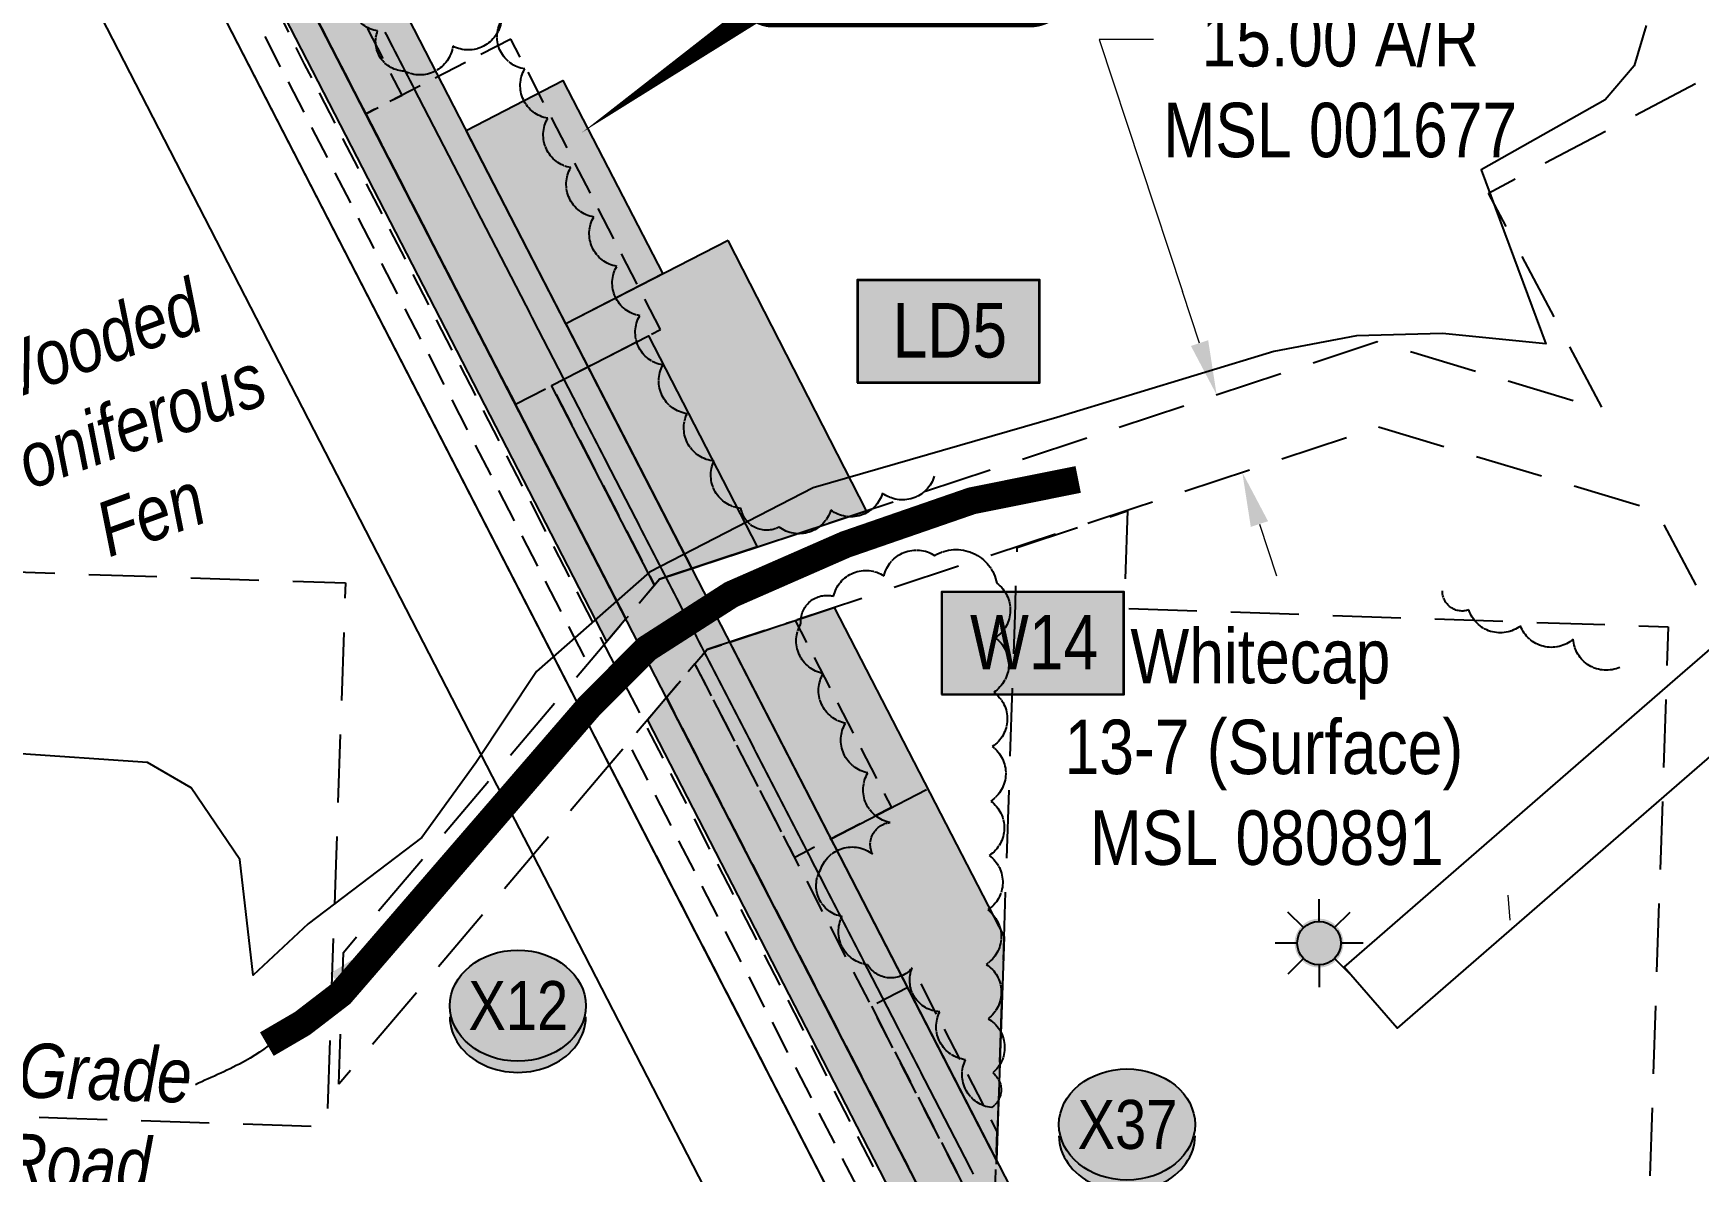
# Model space of a CAD drawing. Extents: x 347027 to 353466, y 6157949 to 6165050.
# Drawn here: x 348983.9 to 349289.8, y 6161324.5 to 6161533.5 of the extents above; entities that cross this region are included whole.
import ezdxf
from ezdxf.enums import TextEntityAlignment as Align

# ---------------------------------------------------------------- set-up
doc = ezdxf.new("R2010")
doc.units = 0
doc.header["$LTSCALE"] = 5
doc.header["$PDSIZE"] = 20
for name, pattern in [('0', [1, 1, 0]), ('foc-ACCESSROAD', [3.75, 2.5, -1.25]), ('HIDDEN2', [1.875, 1.25, -0.625]), ('UG_PIPE', [1.875, 1.25, -0.625])]:
    doc.linetypes.add(name, pattern=pattern)
doc.layers.get('Defpoints').update_dxf_attribs({"color": 9})
for name, color, linetype in [('AS-PIPE-UG', 44, 'UG_PIPE'), ('AS-ROADS', 254, 'Continuous'), ('C-RW', 13, 'Continuous'), ('F-RW', 190, 'Continuous'), ('F-WS', 190, 'foc-ACCESSROAD'), ('F-WS-S', 190, 'Continuous'), ('P-CROSSINGS', 250, 'Continuous'), ('P-PROPOSED', 10, 'Continuous'), ('P-PROPOSED-H', 21, 'Continuous'), ('P-TEMP-BLOCKS', 250, 'Continuous'), ('P-TEMP-H', 41, 'Continuous'), ('P-TEMP_LOG DECK', 46, 'Continuous'), ('P-TEMP_WORKSPACE', 46, 'Continuous'), ('P-WORKAREA', 113, 'Continuous'), ('P-WORKAREA-H', 111, 'Continuous'), ('T-BUSH', 110, '0'), ('T-EXISTING TFA', 220, 'HIDDEN2'), ('WETLAND', 143, 'Continuous'), ('WETLAND-T', 146, 'Continuous')]:
    doc.layers.add(name, color=color, linetype=linetype)
doc.layers.add('CSV_Points', color=7, linetype='Continuous', plot=False)
for name, color, linetype, lineweight in [('F-RW-T', 190, 'Continuous', 9), ('F-WS-T', 190, 'Continuous', 9), ('T-TEXT', 48, 'Continuous', 18)]:
    doc.layers.add(name, color=color, linetype=linetype, lineweight=lineweight)
doc.styles.add('100L', font='ARIALN.TTF', dxfattribs={"height": 11})
doc.styles.add('80', font='ARIALN.TTF', dxfattribs={"height": 10})
doc.styles.add('80CG', font='ARIALN.TTF', dxfattribs={"height": 10})
doc.styles.add('80L', font='ARIALN.TTF', dxfattribs={"height": 10})
doc.styles.add('BOLD', font='ARIALNB.TTF')
doc.styles.add('Crossing', font='ARIALN.TTF', dxfattribs={"height": 10})
doc.dimstyles.new('Compass 5 000', dxfattribs={"dimscale": 5, "dimtxt": 9, "dimasz": 2, "dimexe": 0.2, "dimexo": 0.0625, "dimgap": 0.5, "dimtad": 0, "dimtih": 1, "dimtoh": 1, "dimzin": 0, "dimdsep": 46, "dimtxsty": '80CG', "dimcen": 0.1, "dimse1": 1, "dimse2": 1, "dimclrd": 256, "dimclrt": 256, "dimaunit": 1, "dimadec": 4, "dimazin": 0, "dimtfac": 0.06, "dimtofl": 0, "dimtmove": 0, "dimatfit": 1, "dimfxl": 0.2, "dimtolj": 1, "dimtzin": 0, "dimlwd": -1, "dimarcsym": 0})

# ---------------------------------------------------------------- blocks, each defined once
blk = doc.blocks.new('*D88')
at = {"layer": 'Defpoints', "color": 0, "transparency": 16777216}
for p in [(349201.27, 6161467.16), (349129.04, 6161443.25), (349133.75, 6161429.02)]:
    blk.add_point(p, dxfattribs=at)
at = {"layer": 'F-RW-T', "transparency": 16777216}
for p, q in [((349189.68, 6161532.39), (349179.68, 6161532.39)), ((349179.68, 6161532.39), (349194.99, 6161486.15)), ((349198.13, 6161476.65), (349194.99, 6161486.15)), ((349209.12, 6161443.43), (349212.27, 6161433.94))]:
    blk.add_line(p, q, dxfattribs=at)
for points in [[(349199.71, 6161477.18), (349196.55, 6161476.13), (349201.27, 6161467.16)], [(349210.71, 6161443.95), (349207.54, 6161442.91), (349205.98, 6161452.92)]]:
    blk.add_solid(points, dxfattribs=at)
at = {"layer": 'F-RW-T', "transparency": 16777216, "insert": (349223.96, 6161532.39), "char_height": 10, "attachment_point": 5, "style": '80CG'}
blk.add_mtext('\\A1;CNRL\\P15.00 A/R\\PMSL 001677', dxfattribs=at)
blk = doc.blocks.new('xing2')
h = blk.add_hatch(color=50)
h.dxf.hatch_style = 1
edge = h.paths.add_edge_path()
edge.add_ellipse((0, 0), major_axis=(-12.5, 0), ratio=0.816297, start_angle=0, end_angle=360)
h = blk.add_hatch(color=250)
h.dxf.hatch_style = 1
edge = h.paths.add_edge_path()
edge.add_ellipse((0, -2.05), major_axis=(-12.5, 0), ratio=0.816297, start_angle=0, end_angle=180)
edge.add_line((12.5, -2.05), (12.5, 0))
edge.add_ellipse((0, 0), major_axis=(-12.5, 0), ratio=0.816297, start_angle=0, end_angle=180, ccw=False)
edge.add_line((-12.5, 0), (-12.5, -2.05))
at = {"color": 250}
blk.add_ellipse((0, 0), major_axis=(-12.5, 0), ratio=0.816297, dxfattribs=at)
blk.add_ellipse((0, -2.05), major_axis=(-12.5, 0), ratio=0.816297, start_param=0, end_param=3.141593, dxfattribs=at)
at = {"color": 250, "style": 'Crossing'}
blk.add_attdef('CROSSING', text='', height=9, dxfattribs=at).set_placement((0.09, 0.02), align=Align.MIDDLE_CENTER)
at = {"color": 250, "style": 'Crossing', "flags": 1}
for tag, p in [('OWNER', (0.09, -12.49)), ('DESCRIPTION', (0.09, -25.77)), ('LOCATION', (0.09, -39.3)), ('DWG_REF', (0.09, -52.84))]:
    blk.add_attdef(tag, text='', height=9, dxfattribs=at).set_placement(p, align=Align.MIDDLE_CENTER)
blk = doc.blocks.new('*U182')
h = blk.add_hatch(color=191)
edge = h.paths.add_edge_path()
edge.add_line((-24, -20), (24, -20))
edge.add_arc((24, -14), 6, 270, 360)
edge.add_line((30, -14), (30, 12.5))
edge.add_arc((24, 12.5), 6, 0, 90)
edge.add_line((24, 18.5), (-24, 18.5))
edge.add_arc((-24, 12.5), 6, 90, 180)
edge.add_line((-30, 12.5), (-30, -14))
edge.add_arc((-24, -14), 6, 180, 270)
at = {"color": 250, "flags": 128}
blk.add_lwpolyline([(-24, -20, 3, 3, 0), (24, -20, 3, 3, 0.414214), (30, -14, 3, 3, 0), (30, 12.5, 3, 0, 0.414214), (24, 18.5, 0, 0, 0), (-24, 18.5, 0, 0, 0.414214), (-30, 12.5, 0, 0, 0), (-30, -14, 0, 3, 0.414214)], format="xyseb", close=True, dxfattribs=at)
at = {"flags": 128}
blk.add_lwpolyline([(-58.46, -40.88, 0, 7.5, 0), (0, 0, 0, 0, 0)], format="xyseb", dxfattribs=at)
at = {"color": 250}
for tag, p, height, style in [('TEMP_AREA_W1_001', (-9.21, 2.24), 12, 'BOLD'), ('ENTER_TEXT_001', (-30.66, -12.47), 9, '80')]:
    blk.add_attdef(tag, p, '', height=height, dxfattribs=dict(at, style=style))
blk = doc.blocks.new('Temporary Area')
h = blk.add_hatch(color=191)
h.dxf.hatch_style = 1
h.paths.add_polyline_path([(-16.83, -9.44), (16.33, -9.44), (16.33, 9.05), (-16.83, 9.05)])
at = {"color": 250}
for points in [[(-17.03, -9.64), (16.53, -9.64), (16.53, 9.25), (-17.03, 9.25)], [(-16.93, -9.54), (16.43, -9.54), (16.43, 9.15), (-16.93, 9.15)]]:
    blk.add_lwpolyline(points, close=True, dxfattribs=at)
at = {"color": 250, "style": '80L'}
blk.add_attdef('TEMPORARY', text='', height=9, dxfattribs=at).set_placement((0, -0.15), align=Align.MIDDLE_CENTER)
blk = doc.blocks.new('GAS')
h = blk.add_hatch(color=255)
h.dxf.hatch_style = 1
edge = h.paths.add_edge_path()
edge.add_arc((0, 0), 0.9, 0, 360)
for p, q in [((0, 0.808), (0, 1.616)), ((-0.571, 0.571), (-1.142, 1.142)), ((0.571, 0.571), (1.142, 1.142)), ((-0.808, 0), (-1.616, 0)), ((1.616, 0), (0.808, 0)), ((-0.571, -0.571), (-1.142, -1.142)), ((1.142, -1.142), (0.571, -0.571)), ((0, -0.808), (0, -1.616))]:
    blk.add_line(p, q)
blk.add_circle((0, 0), 0.8)

msp = doc.modelspace()

# ---------------------------------------------------------------- hatches: boundary and pattern name
at = {"layer": 'P-PROPOSED-H'}
h = msp.add_hatch(color=256, dxfattribs=at)
h.dxf.hatch_style = 1
h.paths.add_polyline_path([(349071.588, 6164537.694), (349086.575, 6164537.171), (349067.314, 6163985.307), (349085.005, 6163919), (349074.357, 6163607.538), (349069.582, 6163389.634), (349063.657, 6163274.078), (349041.711, 6163211.971), (349031.091, 6162819.545), (349019.053, 6162769.819), (349000.85, 6162239.091), (348984.963, 6162181.488), (349042.785, 6162018.632), (349032.946, 6161574.903), (349373.228, 6160914.377), (349533.941, 6160881.02), (349622.67, 6160762.612), (349747.609, 6160761.905), (349747.777, 6160766.903), (350146.773, 6160764.643), (350196.848, 6160654.939), (350246.79, 6160654.571), (350406.69, 6160304.187), (350602.109, 6159876.003), (350612.691, 6159864.849), (350870.169, 6159300.714), (351063.137, 6158877.92), (351095.812, 6158809.66), (351136.641, 6158724.366), (351202.148, 6158592.506), (351209.757, 6158577.19), (351214.263, 6158567.999), (351285.68, 6158421.816), (351300.183, 6158379.243), (351284.161, 6158379.77), (351271.791, 6158416.084), (351212.911, 6158501.531), (351199.18, 6158531.605), (351197.229, 6158568.702), (351081.021, 6158802.618), (350856.526, 6159294.487), (350600.089, 6159856.344), (350589.506, 6159867.498), (350393.255, 6160298.066), (350237.261, 6160639.645), (350187.153, 6160640.014), (350137.389, 6160749.7), (349762.275, 6160751.824), (349762.107, 6160746.826), (349615.136, 6160747.659), (349525.341, 6160867.49), (349363.174, 6160901.148), (349017.87, 6161571.424), (349027.731, 6162016.21), (348969.25, 6162180.921), (348985.923, 6162241.373), (349004.119, 6162771.861), (349016.143, 6162821.534), (349026.784, 6163214.739), (349048.792, 6163277.021), (349054.595, 6163390.182), (349059.366, 6163607.958), (349069.942, 6163917.287), (349052.25, 6163983.598), (349071.588, 6164537.694), (349086.575, 6164537.171)])
at = {"layer": 'P-TEMP-H'}
h = msp.add_hatch(color=256, dxfattribs=at)
h.dxf.hatch_style = 1
h.paths.add_polyline_path([(349063.436, 6161515.727), (349081.21, 6161524.884), (349099.578, 6161489.363), (349081.749, 6161480.178)])
h = msp.add_hatch(color=256, dxfattribs=at)
h.dxf.hatch_style = 1
h.paths.add_polyline_path([(349111.534, 6161495.522), (349081.749, 6161480.178), (349104.89, 6161435.26), (349136.956, 6161445.873)])
h = msp.add_hatch(color=256, dxfattribs=at)
h.dxf.hatch_style = 1
h.paths.add_polyline_path([(349111.839, 6161421.764), (349131.055, 6161428.124), (349162.226, 6161367.616), (349160.842, 6161326.644)])
at = {"layer": 'P-WORKAREA-H'}
h = msp.add_hatch(color=256, dxfattribs=at)
h.dxf.hatch_style = 1
h.paths.add_polyline_path([(348989.219, 6162337.447), (348985.923, 6162241.373), (348969.25, 6162180.921), (349027.731, 6162016.21), (349017.87, 6161571.424), (349092.787, 6161426.001), (349089.291, 6161421.873), (349012.844, 6161570.265), (349022.714, 6162015.403), (348964.013, 6162180.732), (348980.948, 6162242.134), (348984.223, 6162337.619)])
h = msp.add_hatch(color=256, dxfattribs=at)
h.dxf.hatch_style = 1
h.paths.add_polyline_path([(349096.722, 6161407.447), (349278.473, 6161054.648), (349282.508, 6161057.73), (349100.219, 6161411.574)])

# ---------------------------------------------------------------- linework, layer by layer
at = {"layer": 'AS-PIPE-UG', "flags": 128}
msp.add_lwpolyline([(350606.233, 6159822.139), (350581.856, 6159876.103), (350566.294, 6159911.063), (350525.485, 6160000.319), (350489.242, 6160081.675), (350451.621, 6160162.819), (350393.162, 6160290.907), (350342.291, 6160403.923), (350307.912, 6160478.514), (350271.854, 6160556.687), (350225.734, 6160657.228), (350183.694, 6160750.235), (350178.989, 6160760.653), (350176.652, 6160765.131), (350174.165, 6160767.084), (350169.149, 6160767.253), (350159.026, 6160766.921), (350131.252, 6160766.156), (350038.434, 6160766.884), (349962.199, 6160767.153), (349911.572, 6160767.319), (349821.111, 6160768.301), (349768.205, 6160768.17), (349704.173, 6160766.324), (349645.277, 6160766.557), (349615.536, 6160766.894), (349602.678, 6160766.995), (349595.354, 6160767.123), (349591.057, 6160767.235), (349585.535, 6160768.048), (349582.122, 6160772.777), (349574.905, 6160783.175), (349560.098, 6160802.908), (349541.923, 6160826.232), (349527.078, 6160845.883), (349522.007, 6160852.699), (349517.984, 6160857.478), (349509.628, 6160859.383), (349501.753, 6160861.328), (349458.035, 6160870.269), (349397.689, 6160882.358), (349372.382, 6160887.911), (349363.03, 6160889.734), (349359.052, 6160890.461), (349355.841, 6160893.738), (349350.972, 6160902.952), (349326.169, 6160951.045), (349297.167, 6161008.625), (349263.323, 6161077.612), (349237.273, 6161132.678), (349206.647, 6161191.52), (349124.944, 6161351.368), (349033.772, 6161527.891), (349019.97, 6161555.459), (349012.16, 6161570.787), (349010.934, 6161579.501), (349012.873, 6161640.399), (349016.169, 6161754.347), (349018.203, 6161852.355), (349019.66, 6161927.098), (349021.134, 6162005.991), (349020.773, 6162015.835), (349016.857, 6162029.396), (348976.215, 6162143.455), (348970.748, 6162158.469), (348968.334, 6162166.274), (348964.911, 6162175.797), (348964.201, 6162182.671), (348966.936, 6162196.511), (348979.042, 6162236.427), (348979.873, 6162248.389), (348980.402, 6162266.585), (348981.091, 6162296.204), (348982.412, 6162332.921), (348996.658, 6162748.658), (348994.563, 6162773.577), (348996.214, 6162780.969), (348998.701, 6162789.867), (349000.157, 6162796.317), (349009.301, 6162832.048), (349010.858, 6162838.707), (349012.97, 6162849.73), (349016.052, 6162901.998), (349018.784, 6163063.771), (349022.035, 6163145.951), (349025.679, 6163219.387), (349026.925, 6163230.185), (349029.068, 6163235.561), (349033.709, 6163247.646), (349038.683, 6163261.26), (349043.091, 6163274.224), (349044.189, 6163284.381), (349045.101, 6163310.608), (349048.614, 6163392.995), (349052.321, 6163534.578), (349055.417, 6163647.465), (349059.034, 6163750.988), (349061.617, 6163816.331), (349060.481, 6163826.642), (349058.231, 6163843.244), (349056.507, 6163864.63), (349059.206, 6163928.427), (349055.245, 6163953.174), (349047.717, 6163973.031), (349047.366, 6163984.451), (349047.801, 6164003.503), (349048.981, 6164029.197), (349049.861, 6164060.916), (349053.619, 6164118.51), (349056.581, 6164219.829), (349059.451, 6164307.086), (349063.279, 6164397.644), (349064.376, 6164460.371), (349063.394, 6164486.11)], dxfattribs=at)
at = {"layer": 'AS-ROADS', "const_width": 4.999, "flags": 128}
msp.add_lwpolyline([(349026.835, 6161347.929), (349033.375, 6161351.743), (349040.431, 6161357.164), (349085.958, 6161409.844), (349096.582, 6161420.519), (349112.14, 6161430.496), (349133.096, 6161439.674), (349156.293, 6161447.696), (349175.841, 6161451.619)], dxfattribs=at)
at = {"layer": 'C-RW', "flags": 128}
for points in [[(348989.183, 6162773.904), (348970.996, 6162243.655), (348953.538, 6162180.355), (349012.678, 6162013.788), (349002.792, 6161567.945), (349353.12, 6160887.919), (349516.744, 6160853.958), (349585.092, 6160762.825), (349747.609, 6160761.905), (349747.777, 6160766.903), (350163.319, 6160764.55)], [(350175.686, 6160774.477), (349592.622, 6160777.779), (349525.341, 6160867.49), (349363.174, 6160901.148), (349017.87, 6161571.424), (349027.731, 6162016.21), (348969.25, 6162180.921), (348985.923, 6162241.373), (349004.119, 6162771.861)]]:
    msp.add_lwpolyline(points, dxfattribs=at)
at = {"layer": 'CSV_Points'}
msp.add_point((349138.48, 6161370.015), dxfattribs=at)
at = {"layer": 'F-RW'}
msp.add_lwpolyline([(349254.254, 6161036.145), (349075.734, 6161382.671), (349068.302, 6161397.098), (348982.69, 6161563.307), (348985.204, 6161676.708), (348985.873, 6161706.87), (348992.606, 6162010.559), (348947.365, 6162137.981), (348949.234, 6162192.477), (349012.678, 6162013.788), (349005.858, 6161706.207), (349005.189, 6161676.045), (349002.792, 6161567.945), (349082.29, 6161413.609), (349089.721, 6161399.182), (349270.394, 6161048.471)], dxfattribs=at)
msp.add_lwpolyline([(349284.799, 6161394.649), (349234.391, 6161350.862), (349224.674, 6161362.047), (349285.482, 6161414.869), (349302.345, 6161429.504), (349399.192, 6161479.728), (349576.468, 6161570.916), (349604.752, 6161595.595), (349625.529, 6161609.558), (349690.686, 6161653.345), (349694.503, 6161655.913), (349701.533, 6161652.986), (349710.913, 6161649.088), (349668.195, 6161620.379), (349613.791, 6161583.818), (349584.851, 6161558.566), (349405.988, 6161466.562), (349310.808, 6161417.242), (349284.799, 6161394.649)], close=True, dxfattribs=at)
at = {"layer": 'F-WS', "flags": 128}
for points in [[(349302.345, 6161429.504), (349293.305, 6161424.703), (349282.113, 6161445.839), (349230.992, 6161461.2), (349186.512, 6161446.478), (349166.277, 6161439.782), (349107.688, 6161420.391), (349040.061, 6161340.562), (349040.891, 6161364.74), (349098.972, 6161433.301), (349230.774, 6161476.924), (349272.251, 6161464.46), (349251.198, 6161504.219), (349348.384, 6161555.682), (349390.491, 6161476.167), (349302.345, 6161429.504)], [(349184.89, 6161445.836), (349184.287, 6161427.944), (349284.211, 6161424.564), (349283.861, 6161414.227), (349283.177, 6161394.007), (349280.156, 6161304.659), (349160.25, 6161308.714), (349164.303, 6161428.62), (349164.655, 6161439.139), (349184.89, 6161445.836)], [(348970.137, 6161334.951), (348917.941, 6161336.68), (348919.803, 6161391), (348920.328, 6161406.308), (348921.367, 6161436.595), (349041.27, 6161432.624), (349039.559, 6161382.717), (349038.73, 6161358.539), (349037.844, 6161332.709), (348990.124, 6161334.289), (348970.137, 6161334.951)]]:
    msp.add_lwpolyline(points, close=True, dxfattribs=at)
at = {"layer": 'P-PROPOSED', "flags": 128}
for points in [[(350137.389, 6160749.7), (349762.275, 6160751.824), (349762.107, 6160746.826), (349615.136, 6160747.659), (349525.341, 6160867.49), (349363.174, 6160901.148), (349017.87, 6161571.424), (349027.731, 6162016.21), (348969.25, 6162180.921), (348985.923, 6162241.373), (349004.119, 6162771.861)], [(349019.053, 6162769.819), (349000.85, 6162239.091), (348984.963, 6162181.488), (349042.785, 6162018.632), (349032.946, 6161574.903), (349373.228, 6160914.377), (349533.941, 6160881.02), (349622.67, 6160762.612), (349747.609, 6160761.905), (349747.777, 6160766.903), (350146.773, 6160764.643)]]:
    msp.add_lwpolyline(points, dxfattribs=at)
at = {"layer": 'P-PROPOSED'}
msp.add_polyline3d([(349048.522, 6161533.757, 892.182), (349048.98, 6161532.869, 892.193), (349049.437, 6161531.98, 892.211), (349049.895, 6161531.091, 892.218), (349050.353, 6161530.203, 892.208), (349050.811, 6161529.314, 892.204), (349051.268, 6161528.426, 892.204), (349051.726, 6161527.537, 892.204), (349052.184, 6161526.648, 892.219), (349052.642, 6161525.76, 892.287), (349053.099, 6161524.871, 892.305), (349053.557, 6161523.983, 892.309), (349054.015, 6161523.094, 892.303), (349054.473, 6161522.205, 892.264), (349054.931, 6161521.317, 892.262), (349055.388, 6161520.428, 892.274), (349055.846, 6161519.54, 892.266), (349056.304, 6161518.651, 892.222), (349056.762, 6161517.763, 892.167), (349057.219, 6161516.874, 892.138), (349057.677, 6161515.985, 892.149), (349058.135, 6161515.097, 892.169), (349058.593, 6161514.208, 892.166), (349059.05, 6161513.32, 892.148), (349059.508, 6161512.431, 892.137), (349059.966, 6161511.542, 892.166), (349060.424, 6161510.654, 892.155), (349060.881, 6161509.765, 892.19), (349061.339, 6161508.877, 892.214), (349061.797, 6161507.988, 892.221), (349062.255, 6161507.099, 892.255), (349062.713, 6161506.211, 892.276), (349063.17, 6161505.322, 892.243), (349063.628, 6161504.434, 892.209), (349064.086, 6161503.545, 892.232), (349064.544, 6161502.656, 892.27), (349065.001, 6161501.768, 892.288), (349065.459, 6161500.879, 892.307), (349065.917, 6161499.991, 892.295), (349066.375, 6161499.102, 892.281), (349066.832, 6161498.213, 892.27), (349067.29, 6161497.325, 892.267), (349067.748, 6161496.436, 892.303), (349068.206, 6161495.548, 892.326), (349068.664, 6161494.659, 892.373), (349069.121, 6161493.77, 892.41), (349069.579, 6161492.882, 892.406), (349070.037, 6161491.993, 892.382), (349070.495, 6161491.105, 892.351), (349070.952, 6161490.216, 892.364), (349071.41, 6161489.328, 892.403), (349071.868, 6161488.439, 892.403), (349072.326, 6161487.55, 892.415), (349072.783, 6161486.662, 892.426), (349073.241, 6161485.773, 892.436), (349073.699, 6161484.885, 892.425), (349074.157, 6161483.996, 892.445), (349074.615, 6161483.107, 892.488), (349075.072, 6161482.219, 892.508), (349075.53, 6161481.33, 892.564), (349075.988, 6161480.442, 892.557), (349076.446, 6161479.553, 892.563), (349076.903, 6161478.664, 892.595), (349077.361, 6161477.776, 892.604), (349077.819, 6161476.887, 892.586), (349078.277, 6161475.999, 892.582), (349078.734, 6161475.11, 892.597), (349079.192, 6161474.221, 892.624), (349079.65, 6161473.333, 892.633), (349080.108, 6161472.444, 892.633), (349080.566, 6161471.556, 892.693), (349081.023, 6161470.667, 892.696), (349081.481, 6161469.778, 892.652), (349081.939, 6161468.89, 892.643), (349082.397, 6161468.001, 892.681), (349082.854, 6161467.113, 892.701), (349083.312, 6161466.224, 892.678), (349083.77, 6161465.336, 892.678), (349084.228, 6161464.447, 892.729), (349084.685, 6161463.558, 892.734), (349085.143, 6161462.67, 892.736), (349085.601, 6161461.781, 892.74), (349086.059, 6161460.893, 892.768), (349086.517, 6161460.004, 892.806), (349086.974, 6161459.115, 892.837), (349087.432, 6161458.227, 892.855), (349087.89, 6161457.338, 892.835), (349088.348, 6161456.45, 892.833), (349088.805, 6161455.561, 892.857), (349089.263, 6161454.672, 892.865), (349089.721, 6161453.784, 892.899), (349090.179, 6161452.895, 892.931), (349090.636, 6161452.007, 892.953), (349091.094, 6161451.118, 892.966), (349091.552, 6161450.229, 892.962), (349092.01, 6161449.341, 892.97), (349092.468, 6161448.452, 892.973), (349092.925, 6161447.564, 892.914), (349093.383, 6161446.675, 892.917), (349093.841, 6161445.786, 892.949), (349094.299, 6161444.898, 892.997), (349094.756, 6161444.009, 893.024), (349095.214, 6161443.121, 893.027), (349095.672, 6161442.232, 893.017), (349096.13, 6161441.343, 893.057), (349096.587, 6161440.455, 893.102), (349097.045, 6161439.566, 893.121), (349097.503, 6161438.678, 893.129), (349097.961, 6161437.789, 893.137), (349098.419, 6161436.901, 893.177), (349098.876, 6161436.012, 893.223), (349099.334, 6161435.123, 893.23), (349099.792, 6161434.235, 893.239), (349100.25, 6161433.346, 893.253), (349100.707, 6161432.458, 893.305), (349101.165, 6161431.569, 893.381), (349101.623, 6161430.68, 893.483), (349102.081, 6161429.792, 893.582), (349102.538, 6161428.903, 893.676), (349102.996, 6161428.015, 893.759), (349103.454, 6161427.126, 893.815), (349103.912, 6161426.237, 893.812), (349104.369, 6161425.349, 893.776), (349104.827, 6161424.46, 893.758), (349105.285, 6161423.572, 893.752), (349105.743, 6161422.683, 893.684), (349106.201, 6161421.794, 893.574), (349106.658, 6161420.906, 893.59), (349107.116, 6161420.017, 893.681), (349107.574, 6161419.129, 893.736), (349108.032, 6161418.24, 893.709), (349108.489, 6161417.351, 893.675), (349108.947, 6161416.463, 893.719), (349109.405, 6161415.574, 893.731), (349109.863, 6161414.686, 893.701), (349110.32, 6161413.797, 893.665), (349110.778, 6161412.909, 893.672), (349111.236, 6161412.02, 893.704), (349111.694, 6161411.131, 893.665), (349112.152, 6161410.243, 893.611), (349112.609, 6161409.354, 893.614), (349113.067, 6161408.466, 893.639), (349113.525, 6161407.577, 893.731), (349113.983, 6161406.688, 893.806), (349114.44, 6161405.8, 893.823), (349114.898, 6161404.911, 893.827), (349115.356, 6161404.023, 893.83), (349115.814, 6161403.134, 893.826), (349116.271, 6161402.245, 893.878), (349116.729, 6161401.357, 893.943), (349117.187, 6161400.468, 893.91), (349117.645, 6161399.58, 893.883), (349118.103, 6161398.691, 893.909), (349118.56, 6161397.802, 893.927), (349119.018, 6161396.914, 893.93), (349119.476, 6161396.025, 893.945), (349119.934, 6161395.137, 893.969), (349120.391, 6161394.248, 893.983), (349120.849, 6161393.359, 894.023), (349121.307, 6161392.471, 894.066), (349121.765, 6161391.582, 894.109), (349122.222, 6161390.694, 894.108), (349122.68, 6161389.805, 894.104), (349123.138, 6161388.916, 894.121), (349123.596, 6161388.028, 894.131), (349124.054, 6161387.139, 894.146), (349124.511, 6161386.251, 894.176), (349124.969, 6161385.362, 894.13), (349125.427, 6161384.474, 894.191), (349125.885, 6161383.585, 894.245), (349126.342, 6161382.696, 894.251), (349126.8, 6161381.808, 894.247), (349127.258, 6161380.919, 894.251), (349127.716, 6161380.031, 894.264), (349128.173, 6161379.142, 894.259), (349128.631, 6161378.253, 894.274), (349129.089, 6161377.365, 894.313), (349129.547, 6161376.476, 894.32), (349130.005, 6161375.588, 894.295), (349130.462, 6161374.699, 894.308), (349130.92, 6161373.81, 894.329), (349131.378, 6161372.922, 894.373), (349131.836, 6161372.033, 894.421), (349132.293, 6161371.145, 894.402), (349132.751, 6161370.256, 894.398), (349133.209, 6161369.367, 894.412), (349133.667, 6161368.479, 894.429), (349134.124, 6161367.59, 894.452), (349134.582, 6161366.702, 894.466), (349135.04, 6161365.813, 894.511), (349135.498, 6161364.924, 894.542), (349135.956, 6161364.036, 894.556), (349136.413, 6161363.147, 894.555), (349136.871, 6161362.259, 894.565), (349137.329, 6161361.37, 894.539), (349137.787, 6161360.481, 894.578), (349138.244, 6161359.593, 894.607), (349138.702, 6161358.704, 894.639), (349139.16, 6161357.816, 894.686), (349139.618, 6161356.927, 894.721), (349140.075, 6161356.039, 894.729), (349140.533, 6161355.15, 894.719), (349140.991, 6161354.261, 894.718), (349141.449, 6161353.373, 894.664), (349141.906, 6161352.484, 894.628), (349142.364, 6161351.596, 894.683), (349142.822, 6161350.707, 894.741), (349143.28, 6161349.818, 894.757), (349143.738, 6161348.93, 894.781), (349144.195, 6161348.041, 894.825), (349144.653, 6161347.153, 894.856), (349145.111, 6161346.264, 894.863), (349145.569, 6161345.375, 894.84), (349146.026, 6161344.487, 894.874), (349146.484, 6161343.598, 894.917), (349146.942, 6161342.71, 894.956), (349147.4, 6161341.821, 895.008), (349147.857, 6161340.932, 895.052), (349148.315, 6161340.044, 895.022), (349148.773, 6161339.155, 894.99), (349149.231, 6161338.267, 894.979), (349149.689, 6161337.378, 894.98), (349150.146, 6161336.489, 895.061), (349150.604, 6161335.601, 895.119), (349151.062, 6161334.712, 895.142), (349151.52, 6161333.824, 895.129), (349151.977, 6161332.935, 895.159), (349152.435, 6161332.047, 895.245), (349152.893, 6161331.158, 895.302), (349153.351, 6161330.269, 895.291), (349153.808, 6161329.381, 895.341), (349154.266, 6161328.492, 895.37), (349154.724, 6161327.604, 895.363), (349155.182, 6161326.715, 895.36), (349155.64, 6161325.826, 895.366), (349156.097, 6161324.938, 895.391), (349156.555, 6161324.049, 895.425)], dxfattribs=at)
at = {"layer": 'P-TEMP-H', "flags": 128}
for points in [[(349104.89, 6161435.26), (349086.571, 6161470.819)], [(349130.446, 6161385.651), (349147.974, 6161394.68)]]:
    msp.add_lwpolyline(points, dxfattribs=at)
at = {"layer": 'P-TEMP_LOG DECK'}
msp.add_lwpolyline([(349111.534, 6161495.522), (349081.749, 6161480.178), (349104.89, 6161435.26), (349136.956, 6161445.873)], close=True, dxfattribs=at)
at = {"layer": 'P-TEMP_WORKSPACE', "flags": 128}
for points in [[(349063.436, 6161515.727), (349081.21, 6161524.884), (349099.578, 6161489.363), (349081.749, 6161480.178)], [(349111.839, 6161421.764), (349131.055, 6161428.124), (349162.226, 6161367.616), (349160.842, 6161326.644)]]:
    msp.add_lwpolyline(points, close=True, dxfattribs=at)
at = {"layer": 'P-WORKAREA', "flags": 128}
for points in [[(348989.219, 6162337.447), (348985.923, 6162241.373), (348969.25, 6162180.921), (349027.731, 6162016.21), (349017.87, 6161571.424), (349092.787, 6161426.001), (349089.291, 6161421.873), (349012.844, 6161570.265), (349022.714, 6162015.403), (348964.013, 6162180.732), (348980.948, 6162242.134), (348984.223, 6162337.619)], [(349096.722, 6161407.447), (349278.473, 6161054.648), (349282.508, 6161057.73), (349100.219, 6161411.574)]]:
    msp.add_lwpolyline(points, close=True, dxfattribs=at)
at = {"layer": 'T-BUSH', "flags": 128}
for points in [[(349149.417, 6161452.198, -0.5205671), (349139.912, 6161449.092, -0.5205671), (349130.406, 6161445.986, -0.5205671), (349120.901, 6161442.88, -0.5205671), (349113.919, 6161446.311, -0.5205671), (349108.966, 6161454.998, -0.5205671), (349104.012, 6161463.685, -0.5205671), (349099.545, 6161472.623, -0.5205671), (349095.32, 6161481.687, -0.5205671), (349091.094, 6161490.75, -0.5205671), (349086.868, 6161499.813, -0.5205671), (349082.642, 6161508.877, -0.5205671), (349078.417, 6161517.94, -0.5205671), (349074.191, 6161527.003, -0.5205671), (349069.868, 6161535.781, -0.5205671), (349060.984, 6161531.189, -0.5205671), (349052.101, 6161526.597, -0.5205671), (349047.188, 6161533.973, -0.5205671), (349042.81, 6161542.964, -0.5205671), (349038.433, 6161551.955, -0.5205671), (349043.49, 6161556.49, -0.5205671), (349043.893, 6161562.717, -0.5205671), (349038.721, 6161571.276, -0.5205671), (349037.518, 6161580.458, -0.5205671), (349036.986, 6161590.444, -0.5205671), (349032.941, 6161596.867, -0.5205671), (349026.734, 6161600.796, -0.5205671), (349027.016, 6161610.792, -0.5205671), (349027.299, 6161620.788, -0.5205671), (349027.582, 6161630.784, -0.5205671), (349027.864, 6161640.78, -0.5205671), (349028.147, 6161650.776, -0.5205671), (349028.43, 6161660.772, -0.5205671), (349028.712, 6161670.768, -0.5205671), (349028.969, 6161680.764, -0.5205671), (349029.216, 6161690.761, -0.5205671), (349029.463, 6161700.758, -0.5205671), (349029.71, 6161710.755, -0.5205671), (349029.956, 6161720.752, -0.5205671), (349030.2, 6161730.749, -0.5205671), (349030.36, 6161740.748, -0.5205671), (349030.52, 6161750.747, -0.5205671), (349030.679, 6161760.745, -0.5205671), (349030.839, 6161770.744, -0.5205671), (349030.998, 6161780.743, -0.5205671), (349031.158, 6161790.741, -0.5205671), (349031.318, 6161800.74, -0.5205671), (349031.477, 6161810.739, -0.5205671), (349031.637, 6161820.738, -0.5205671), (349031.797, 6161830.736, -0.5205671), (349031.956, 6161840.735, -0.5205671), (349032.116, 6161850.734, -0.5205671), (349032.276, 6161860.733, -0.5205671), (349032.435, 6161870.731, -0.5205671), (349032.718, 6161880.726, -0.5205671), (349033.131, 6161890.718, -0.5205671), (349033.544, 6161900.709, -0.5205671), (349033.957, 6161910.701, -0.5205671), (349034.369, 6161920.692, -0.5205671), (349034.782, 6161930.684, -0.5205671), (349041.451, 6161935.146, -0.5205671), (349051.316, 6161936.783, -0.5205671), (349057.466, 6161941.6, -0.5205671), (349057.563, 6161951.6, -0.5205671), (349057.659, 6161961.599, -0.5205671), (349057.756, 6161971.599, -0.5205671), (349057.853, 6161981.598, -0.5205671), (349057.949, 6161991.598, -0.5205671), (349057.081, 6162000.6, -0.5205671), (349047.206, 6162000.315, -0.5205671), (349045.683, 6162010.199, -0.5205671), (349044.16, 6162020.082, -0.5205671), (349042.636, 6162029.965, -0.5205671), (349040.614, 6162039.336, -0.5205671), (349030.694, 6162040.599, -0.5205671), (349026, 6162048.375, -0.5205671), (349022.617, 6162057.785, -0.5205671), (349019.235, 6162067.196, -0.5205671), (349015.853, 6162076.607, -0.5205671), (349012.47, 6162086.017, -0.5205671), (349009.088, 6162095.428, -0.5205671), (349005.706, 6162104.838, -0.5205671), (349002.323, 6162114.249, -0.5205671), (348998.941, 6162123.66, -0.5205671), (348995.559, 6162133.07, -0.5205671), (348992.176, 6162142.481, -0.5205671), (348988.794, 6162151.891, -0.5205671), (348985.411, 6162161.302, -0.5205671), (348982.533, 6162170.83, -0.5205671), (348986.479, 6162179.214, -0.5205671), (348991.483, 6162187.434, -0.5205671), (348992.239, 6162197.405, -0.5205671), (348992.996, 6162207.377, -0.5205671), (348993.752, 6162217.348, -0.5205671), (348994.508, 6162227.319, -0.5205671), (348995.265, 6162237.291, -0.5205671), (348996.021, 6162247.262, -0.5205671), (348996.778, 6162257.233, -0.5205671), (348997.534, 6162267.205, -0.5205671), (348998.291, 6162277.176, -0.5205671), (348999.047, 6162287.147, -0.5205671), (348999.804, 6162297.119, -0.5205671), (349000.56, 6162307.09, -0.5205671), (349001.316, 6162317.061, -0.5205671), (349002.073, 6162327.033, -0.5205671), (349002.829, 6162337.004, -0.5205671), (349003.586, 6162346.975, -0.5205671), (349004.342, 6162356.947, -0.5205671), (349005.099, 6162366.918, -0.5205671), (349005.855, 6162376.889, -0.5205671), (349006.612, 6162386.861, -0.5205671), (349007.368, 6162396.832, -0.5205671), (349008.124, 6162406.804, -0.5205671), (349008.881, 6162416.775, -0.5205671), (349009.637, 6162426.746, -0.5205671), (349006.282, 6162434.105, -0.5205671), (349000.945, 6162440.318, -0.5205671), (349001.304, 6162450.311, -0.5205671), (349001.662, 6162460.305, -0.5205671), (349002.021, 6162470.298, -0.5205671), (349002.379, 6162480.292, -0.5205671), (349002.738, 6162490.286, -0.5205671), (349003.096, 6162500.279, -0.5205671), (349003.455, 6162510.273, -0.5205671), (349003.814, 6162520.266, -0.5205671), (349004.172, 6162530.26, -0.5205671), (349004.531, 6162540.253, -0.5205671), (349004.889, 6162550.247, -0.5205671), (349005.248, 6162560.241, -0.5205671), (349005.606, 6162570.234, -0.5205671), (349005.965, 6162580.228, -0.5205671), (349006.323, 6162590.221, -0.5205671), (349006.682, 6162600.215, -0.5205671), (349007.041, 6162610.208, -0.5205671), (349007.399, 6162620.202, -0.5205671), (349007.758, 6162630.196, -0.5205671), (349008.116, 6162640.189, -0.5205671), (349008.475, 6162650.183, -0.5205671), (349008.833, 6162660.176, -0.5205671), (349009.192, 6162670.17, -0.5205671), (349009.55, 6162680.163, -0.5205671), (349009.909, 6162690.157, -0.5205671), (349010.268, 6162700.151, -0.5205671), (349010.626, 6162710.144, -0.5205671), (349010.985, 6162720.138, -0.5205671), (349011.343, 6162730.131, -0.5205671), (349016.859, 6162734.189, -0.5205671), (349026.805, 6162733.148, -0.5205671), (349029.962, 6162740.336, -0.5205671), (349030.83, 6162750.298, -0.5205671), (349031.698, 6162760.26, -0.5205671), (349038.061, 6162762.986, -0.5205671)], [(349275.309, 6161417.119, -0.5205671), (349266.741, 6161422.271, -0.5205671), (349257.059, 6161424.724, -0.5205671), (349247.602, 6161427.654, -0.5205671), (349242.716, 6161431.193, -0.5205671)]]:
    msp.add_lwpolyline(points, format="xyb", dxfattribs=at)
msp.add_lwpolyline([(349160.905, 6161432.549, -0.5205671), (349160.627, 6161422.553, -0.5205671), (349160.348, 6161412.557, -0.5205671), (349160.07, 6161402.56, -0.5205671), (349159.791, 6161392.564, -0.5205671), (349159.513, 6161382.568, -0.5205671), (349159.234, 6161372.572, -0.5205671), (349158.956, 6161362.576, -0.5205671), (349159.287, 6161352.598, -0.5205671), (349160.144, 6161342.634, -0.5205671), (349159.924, 6161336.276, -0.5205671), (349155.17, 6161345.074, -0.5205671), (349150.416, 6161353.871, -0.5205671), (349145.35, 6161361.927, -0.5205671), (349137.162, 6161362.519, -0.5205671), (349132.486, 6161371.358, -0.5205671), (349128.495, 6161379.912, -0.5205671), (349138.058, 6161382.838, -0.5205671), (349141.309, 6161388.626, -0.5205671), (349137.213, 6161397.749, -0.5205671), (349133.116, 6161406.871, -0.5205671), (349129.02, 6161415.994, -0.5205671), (349124.923, 6161425.116, -0.5205671), (349130.912, 6161430.18, -0.5205671), (349140.186, 6161433.923, -0.5205671), (349149.459, 6161437.665, -0.5205671)], format="xyb", close=True, dxfattribs=at)
at = {"layer": 'T-EXISTING TFA', "flags": 128}
for points in [[(348949.234, 6162192.476), (348949.702, 6162206.1), (349017.696, 6162014.596), (349007.818, 6161569.105), (349085.786, 6161417.737)], [(349089.721, 6161399.182), (349270.394, 6161048.471), (349274.427, 6161051.558), (349093.218, 6161403.31), (349089.721, 6161399.182)]]:
    msp.add_lwpolyline(points, dxfattribs=at)
for points in [[(349025.989, 6161937.626), (349017.87, 6161571.424), (349045.004, 6161518.753), (349051.67, 6161522.187), (349025.408, 6161573.164), (349033.485, 6161937.46)], [(349072.476, 6161465.428), (349079.141, 6161468.862), (349098.032, 6161432.192), (349092.787, 6161426.001)], [(349105.464, 6161417.766), (349107.688, 6161420.391), (349123.849, 6161425.739), (349141.553, 6161391.373), (349123.778, 6161382.216)], [(349282.508, 6161057.73), (349288.561, 6161062.353), (349105.464, 6161417.766), (349100.219, 6161411.574)], [(349137.864, 6161354.874), (349160.283, 6161311.355), (349160.96, 6161331.872), (349146.751, 6161359.453)]]:
    msp.add_lwpolyline(points, close=True, dxfattribs=at)
at = {"layer": 'T-EXISTING TFA'}
msp.add_lwpolyline([(349071.667, 6161532.488), (349045.004, 6161518.753), (349072.476, 6161465.428), (349099.138, 6161479.163)], close=True, dxfattribs=at)
at = {"layer": 'T-EXISTING TFA', "linetype": 'ByBlock', "flags": 128}
msp.add_lwpolyline([(349079.141, 6161468.862), (349096.916, 6161478.019), (349116.897, 6161439.234), (349098.972, 6161433.301), (349098.032, 6161432.192)], close=True, dxfattribs=at)
at = {"layer": 'T-TEXT', "flags": 128}
msp.add_lwpolyline([(349255.168, 6161370.672), (349254.797, 6161375.263)], dxfattribs=at)
at = {"layer": 'WETLAND'}
msp.add_lwpolyline([(349280.144, 6161534.975), (349277.919, 6161527.597), (349272.614, 6161521.349), (349249.823, 6161508.501), (349261.716, 6161476.541), (349242.767, 6161478.432), (349226.933, 6161477.976), (349211.778, 6161475.101), (349171.901, 6161462.98), (349127.169, 6161450.11), (349097.141, 6161434.616), (349076.335, 6161416.34), (349065.238, 6161399.564), (349055.272, 6161385.868), (349034.396, 6161370.028), (349024.306, 6161360.595), (349021.865, 6161381.857), (349012.953, 6161395.009), (349004.895, 6161399.652), (348979.856, 6161401.368)], dxfattribs=at)

# ---------------------------------------------------------------- block references
at = {"layer": 'F-WS-S', "color": 2, "xscale": 4.99868825, "yscale": 4.99868825, "zscale": 4.99868825}
msp.add_blockref('GAS', (349220.074, 6161366.479), dxfattribs=at)
at = {"layer": 'P-CROSSINGS', "xscale": 0.9994927142757499, "yscale": 0.9994927142757499, "zscale": 0.9994927142757499}
for p, values in [((349072.93, 6161354.987), {'CROSSING': 'X12'}), ((349184.803, 6161333.167), {'CROSSING': 'X37'})]:
    msp.add_blockref('xing2', p, dxfattribs=at).add_auto_attribs(values)
at = {"layer": 'P-TEMP-BLOCKS', "xscale": 0.999755, "yscale": 0.999755, "zscale": 0.999755}
msp.add_blockref('*U182', (349143.06, 6161556.131), dxfattribs=at).add_auto_attribs({'TEMP_AREA_W1_001': 'W13', 'ENTER_TEXT_001': '(20.0x40.0)'})
at = {"layer": 'P-TEMP-BLOCKS', "color": 2}
ref = msp.add_blockref('Temporary Area', (349152.275, 6161479.011), dxfattribs=dict(at, xscale=0.99973765, yscale=0.99973765, zscale=0.99973765))
ref.add_attrib('TEMPORARY', 'LD5', dxfattribs={"layer": '0', "color": 250, "height": 9.9974, "style": '80L'}).set_placement((349152.275, 6161479.011), align=Align.MIDDLE_CENTER)
ref = msp.add_blockref('Temporary Area', (349167.746, 6161421.758), dxfattribs=dict(at, xscale=0.99973765, yscale=0.99973765, zscale=0.99973765))
ref.add_attrib('TEMPORARY', 'W14', dxfattribs={"layer": '0', "color": 250, "height": 9.9974, "style": '80L'}).set_placement((349167.746, 6161421.758), align=Align.MIDDLE_CENTER)

# ---------------------------------------------------------------- texts
at = {"layer": 'F-WS-T', "insert": (349172.676, 6161424.176), "char_height": 9.99755, "attachment_point": 1, "style": '80L'}
msp.add_mtext_dynamic_manual_height_columns('\\pi12.75422;Whitecap\\P\\pi0.67328;13-7 (Surface)\\P\\pi5.32425;MSL 080891', width=72.62513, gutter_width=50.025, heights=[0], dxfattribs=at)
at = {"layer": 'T-TEXT', "insert": (348935.135, 6161349.712), "char_height": 9.99755, "attachment_point": 1, "rotation": 358.10348, "style": '100L'}
msp.add_mtext_dynamic_manual_height_columns('\\pi0.46792;{\\fArial Narrow|b0|i1|c0|p34;5m High Grade \\P\\pi6.88518;Gravel Road}', width=77.51326, gutter_width=55.013, heights=[0], dxfattribs=at)
at = {"layer": 'WETLAND-T', "insert": (348965.865, 6161471.75), "char_height": 10, "attachment_point": 1, "rotation": 20, "style": '80L'}
msp.add_mtext_dynamic_manual_height_columns('\\pi6.84397;{\\fArial Narrow|b0|i1|c0|p34;Wooded \\P\\pi0.57521;Coniferous \\P\\pi18.28667;Fen}', width=55.48194, gutter_width=50.012, heights=[0], dxfattribs=at)

# ---------------------------------------------------------------- dimensions: what is measured, and where the dimension line sits
at = {"layer": 'F-RW-T'}
dim = msp.add_linear_dim(base=(349201.27, 6161467.159), p1=(349133.747, 6161429.015), p2=(349129.035, 6161443.252), angle=108.31308, text='CNRL\\P15.00 A/R\\PMSL 001677', dimstyle='Compass 5 000', override={"dimtmove": 1}, dxfattribs=at)
dim.commit()
dim.dimension.update_dxf_attribs({"geometry": '*D88', "text_midpoint": (349197.92, 6161532.39), "dimtype": 161})

# ---------------------------------------------------------------- leaders
at = {"layer": 'T-TEXT', "path_type": 1}
msp.add_leader([(349047.02, 6161366.299), (349022.907, 6161344.874), (349013.724, 6161340.474)], dimstyle='Compass 5 000', override={"dimgap": 0.5, "dimtad": 0}, dxfattribs=at)

doc.saveas('drawing.dxf')
